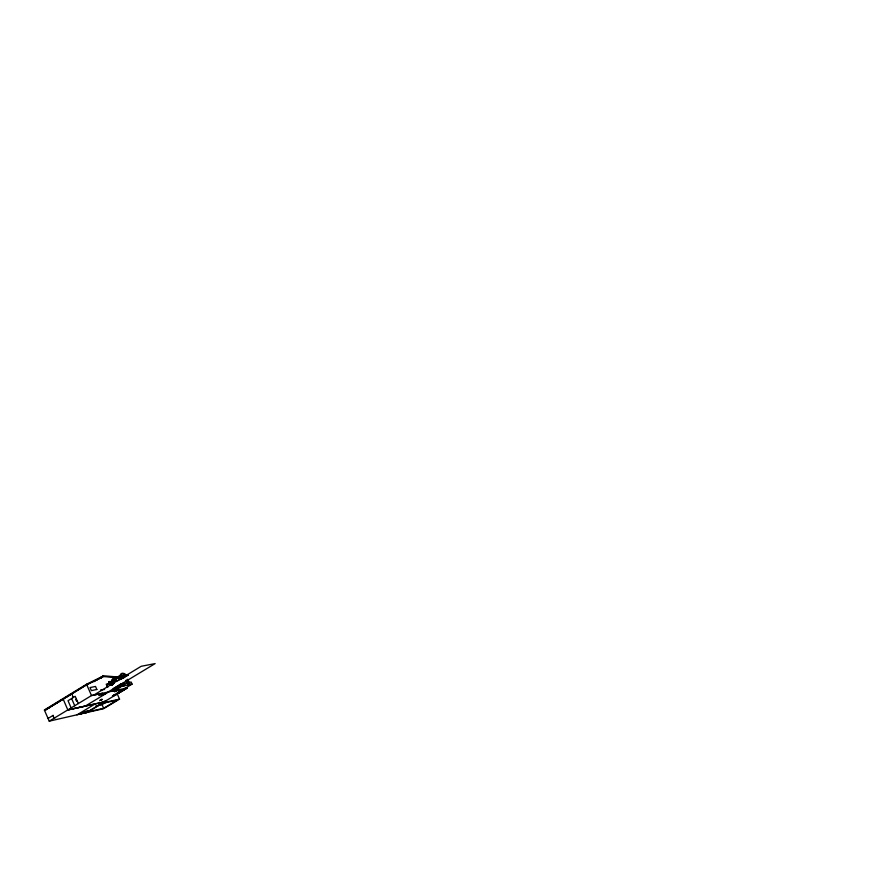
<?xml version="1.0" encoding="UTF-8"?>
<svg xmlns="http://www.w3.org/2000/svg" width="887" height="887" viewBox="0 0 887 887"><rect width="100%" height="100%" fill="white"/><g stroke="black" fill="none" stroke-linecap="round" stroke-linejoin="round"><path stroke-width="1.33" d="M123.692 677.247L122.883 678.089M112.427 684.332L110.93 683.223L111.363 683.999M112.217 684.72L111.762 684.043M120.399 679.542L120.067 678.145A2.351 1.885 81.4 0 1 120.133 677.391A3.005 2.417 81.4 0 1 120.299 676.903L121.142 676.681L119.723 677.302M111.44 683.245L112.383 683.81M112.017 684.72L112.006 685.296M113.791 683.445L113.902 682.724M127.029 675.262L121.719 676.371M127.484 674.685L127.861 674.785A6.165 4.568 83.8 0 1 128.194 674.885C126.475 675.229 129.047 675.295 127.196 674.619A7.284 5.865 81.2 0 1 127.617 674.63L127.972 674.685M124.479 675.883L122.162 676.271L127.451 675.273M126.852 675.151L128.016 675.195A3.969 1.042 -29.1 0 0 127.728 675.273L128.138 675.051M122.716 675.816L123.005 675.617A11.309 9.092 81.1 0 1 123.603 675.772C125.477 676.537 122.883 675.783 123.958 675.916A7.828 7.661 -86.3 0 1 124.269 675.75L124.612 675.617M122.728 675.861L124.49 675.65A6.176 5.322 77.9 0 0 123.947 675.561L123.504 675.484M124.368 676.127L122.206 676.382M111.851 683.068L111.817 683.7L111.54 683.134A1.231 0.987 81.3 0 0 111.452 685.23M110.254 683.389L110.875 682.802A1.874 1.508 81.3 0 0 110.42 684.753L110.631 685.207M107.626 687.403L106.24 684.221C112.405 682.369 108.502 683.478 111.618 684.088M111.74 681.526C110.565 680.95 112.194 683.045 110.764 682.613M110.443 683.156L110.365 682.824M113.791 683.134L114.024 682.036L114.29 682.835M110.997 683.178L110.964 683.212A1.519 1.22 81.3 0 0 110.642 684.032L110.365 684.121M122.018 678.599L122.184 677.779L121.364 677.779M110.753 684.387L111.518 684.321M111.795 683.578L111.596 682.846A1.519 1.22 81.3 0 1 112.372 682.99L112.128 683.988M120.299 677.025L121.164 676.659A11.575 9.957 79.7 0 0 120.111 676.947L119.557 677.158L121.153 676.87M116.208 679.63L116.208 679.675A10.877 3.725 -58.6 0 1 116.186 679.431M115.055 679.93C115.099 678.511 119.69 676.559 117.505 677.557A12.085 7.894 87.5 0 0 117.361 677.624L117.361 677.624A3.282 2.151 87.2 0 0 117.139 677.757L119.113 676.859A14.68 11.797 80.9 0 1 120.41 676.349L123.57 675.783M112.228 683.733L112.538 683.145L112.594 683.7M99.799 700.209L99.666 700.708M122.218 676.471L122.606 677.701M101.495 699.821C103.646 698.901 99.222 700.575 101.251 699.61M101.495 699.643L102.06 699.255L100.774 699.71M124.679 677.391L124.89 676.67M111.518 685.23L110.853 685.185A1.586 1.264 81.3 0 1 111.263 682.868L111.407 682.469A1.874 1.497 81.3 0 1 113.159 683.378M124.668 675.85L124.513 675.805A3.725 2.994 81.3 0 0 123.958 675.761L123.781 675.783M116.496 678.743L116.241 679.342A10.766 3.626 -59 0 0 116.264 679.586M124.734 677.18L125.3 676.559M122.983 677.779L123.57 677.546M120.155 677.579L117.295 677.923L116.352 678.832M110.099 683.145L110.553 682.591M117.339 677.879L120.111 676.936M117.139 677.757L118.647 677.136M123.16 676.681L122.65 677.468L123.437 677.269M112.228 681.959L111.485 681.948C109.611 682.89 113.514 681.36 111.152 682.802M122.894 677.513L123.615 677.08M117.705 678.067L118.403 677.391L117.029 677.845M111.119 682.491L112.272 681.948M111.684 683.888L111.185 683.156M122.029 677.723L121.386 677.834M128.149 674.985L127.584 675.118A14.979 12.052 80.9 0 0 126.641 675.04L124.102 675.572M120.976 678.588L121.807 678.289M120.92 679.387L120.51 678.644A1.896 1.519 81.4 0 1 120.521 677.435L120.832 676.825A1.896 1.519 81.4 0 1 123.138 677.047L123.581 678.067M116.896 678.012L117.86 677.391M72.623 696.517L72.279 694.011M72.789 696.905L73.421 696.65M113.658 680.839L114.667 680.074M117.705 677.324L117.694 677.269A10.001 8.038 81.1 0 0 117.383 677.535L117.683 677.48M112.616 683.932L112.217 683.844M113.991 680.462L113.88 681.127L115.221 679.786M112.638 683.844L112.893 683.644A1.519 1.22 81.3 0 1 113.081 684.309A1.231 0.987 81.3 0 0 111.574 683.156L111.429 683.012A1.375 1.098 81.3 0 1 113.048 684.298L112.849 684.265M114.966 680.207L114.168 680.828M124.446 676.204L123.77 676.216M109.666 682.68L110.664 681.948M114.356 680.384L113.935 680.695M111.485 681.793L111.973 681.427L111.396 681.671M113.791 680.673L114.911 680.019M110.365 681.815L109.278 682.17L110.321 681.737M111.551 681.959L110.975 682.303L111.296 681.781M110.786 684.964L111.718 684.431M117.982 676.825L102.903 676.193L86.527 684.232L44.35 709.999L49.24 721.164L85.917 712.738M66.935 696.805L70.893 694.388M93.9 681.704L102.903 676.193L117.306 676.814M97.115 679.73L102.903 676.193L100.896 678.001M63.72 698.834L44.572 710.443L44.993 709.678M53.209 715.31A4.912 3.182 59.1 0 0 52.954 715.476L48.075 718.448A4.901 3.193 59.1 0 1 48.33 718.27M114.456 680.129L111.651 680.706L120.044 675.606A6.442 3.87 59.1 0 1 125.688 674.475M118.536 676.825L112.405 680.551A4.989 3.027 59 0 1 113.957 678.987M121.597 676.626L124.879 674.641A5 3.005 59 0 0 120.798 675.451M49.24 721.164L91.505 695.574L127.329 687.913L85.851 712.86M110.82 683.899L106.784 684.62L107.759 686.871M110.31 684.187A6.165 3.06 -85.7 0 1 110.11 683.899L110.531 684.243M93.811 695.086L141.188 666.292L155.136 663.587L108.114 692.004M122.861 683.733L120.455 684.232L113.27 688.578L113.015 690.408L120.111 686.117L119.812 685.44L112.716 689.72M108.835 691.849L85.196 706.13L67.8 709.899L63.165 699.1M120.355 684.287L121.297 686.427L112.261 691.117L120.776 685.23L119.812 685.44M114.201 690.707L121.386 686.372L132.063 684.132L131.132 682.014L128.87 682.48M123.98 682.702L125.034 685.119L123.038 686.028L122.107 683.888M123.803 685.862L125.034 685.119M117.261 690.053L114.467 691.738L119.967 689.476L115.72 689.676M76.981 714.867L95.219 703.879M127.795 679.287L129.912 684.099L127.861 685.008L125.832 680.384M80.529 713.957L83.943 711.895L89.332 710.675M128.67 684.842L129.912 684.099M119.091 691.461L120.577 690.574M124.923 688.434L132.063 684.132M101.861 702.415L106.329 700.53M124.956 688.423L112.427 695.962L114.767 695.452M106.617 701.916L102.06 704.655L95.696 706.074M103.635 708.281L117.328 700.076L102.182 703.435L88.378 711.74L103.635 708.281L101.573 703.513M113.469 695.208L117.45 694.355L119.545 699.133L103.502 708.746L86.128 712.693M111.252 682.413L111.795 682.014M109.5 682.646L108.813 682.014L109.866 681.482M108.813 682.014L109.655 681.637M49.628 707.382L44.66 710.432L45.237 710.11M103.147 676.626L86.771 684.664L44.594 710.42L86.771 684.664L100.841 677.768M122.284 676.216L124.047 675.595L122.45 676.337M125.377 675.329L127.318 675.284L125.544 675.384M122.55 675.961L123.226 676.082M125.289 675.251L124.136 675.561M112.871 681.194L111.995 681.327L112.749 681.271M109.345 681.881L113.591 681.072M123.892 676.016L123.936 676.16A3.548 3.459 -81.5 0 0 124.235 676.293L125.089 676.138M121.663 678.189L120.854 677.99L121.707 678.378M120.455 676.692L118.692 677.036A11.62 8.593 82.1 0 0 117.86 677.369L118.337 677.369M116.496 680.285L116.796 680.85L118.98 680.307M54.905 718.026L54.118 718.204L52.954 715.476M102.315 702.947L119.545 699.133M67.634 710.055L103.967 701.95L67.8 709.899M117.783 692.736L120.166 692.226M118.437 690.408L115.487 690.452M120.743 690.962L123.127 690.452M112.039 690.607L113.015 690.408M104.577 689.498L100.697 689.853M120.111 686.117L119.357 686.826M123.881 683.522L126.93 682.89M110.398 684.199L110.986 684.054M111.063 682.779L110.631 681.937L111.44 681.959M109.278 682.17L112.217 681.504M109.467 682.347L111.64 681.903M118.803 676.349L119.557 676.204M123.637 675.384L124.446 675.229M126.453 675.584L125.222 675.739L126.542 675.561M111.241 683.156L111.895 683.057L110.908 683.212M125.688 676.426L126.908 676.204M116.319 679.741L116.474 679.708M125.577 675.683L125.899 675.639A3.925 1.386 -0.5 0 1 126.409 675.572M111.141 683.045L111.374 683.023A1.375 1.098 81.3 0 0 111.185 685.241M123.226 675.484L122.362 675.584A7.318 5.887 81.2 0 1 122.772 675.595L122.838 676.005M111.407 684.287L110.875 684.265M117.428 677.213L103.036 676.626L100.719 678.034L102.903 676.193M122.728 677.457L122.184 676.759M114.356 680.606L115.011 680.872M109.733 681.648L109.533 682.425L108.968 681.981M122.073 676.947L121.996 677.369M86.527 684.232L91.505 695.574L102.515 693.235L98.779 695.497L105.109 694.1M126.985 679.453L129.103 684.265M123.226 682.857L124.28 685.274M120.455 684.232L121.386 686.372M78.333 703.557L75.218 696.328L68.033 700.708L71.137 707.937M71.614 698.524L74.73 705.753M110.243 683.489L110.487 684.099M120.067 678.3L120.055 678.145A2.328 1.874 81.4 0 1 120.166 677.269M111.651 680.706A6.42 3.892 59.1 0 1 113.724 678.367M121.164 679.065A1.619 1.552 -45.2 0 1 121.43 676.737A1.619 1.552 -45.2 0 1 123.725 677.114M121.408 678.998A1.408 1.353 -45.2 0 1 121.719 676.814L121.719 676.77A1.408 1.353 -45.2 0 1 123.725 677.635M121.652 679.01A1.264 1.209 -45.2 0 1 121.918 676.892A1.264 1.209 -45.2 0 1 123.637 678.078M126.83 675.428A1.885 1.519 81.3 0 1 128.16 675.24M111.263 682.868A1.586 1.264 81.3 0 1 113.081 684.021M112.061 685.174A1.574 1.264 81.3 0 1 112.239 682.724M76.094 699.311L76.626 701.196L76.094 699.311M127.163 687.957L118.27 693.346L127.163 687.957M83.921 712.006L81.072 713.725L85.939 712.627L88.789 710.908L83.921 712.006M96.838 689.476L91.361 690.607L90.042 687.569L95.519 686.449L96.838 689.476M110.642 681.759L110.021 681.493L110.609 681.77"/></g></svg>
